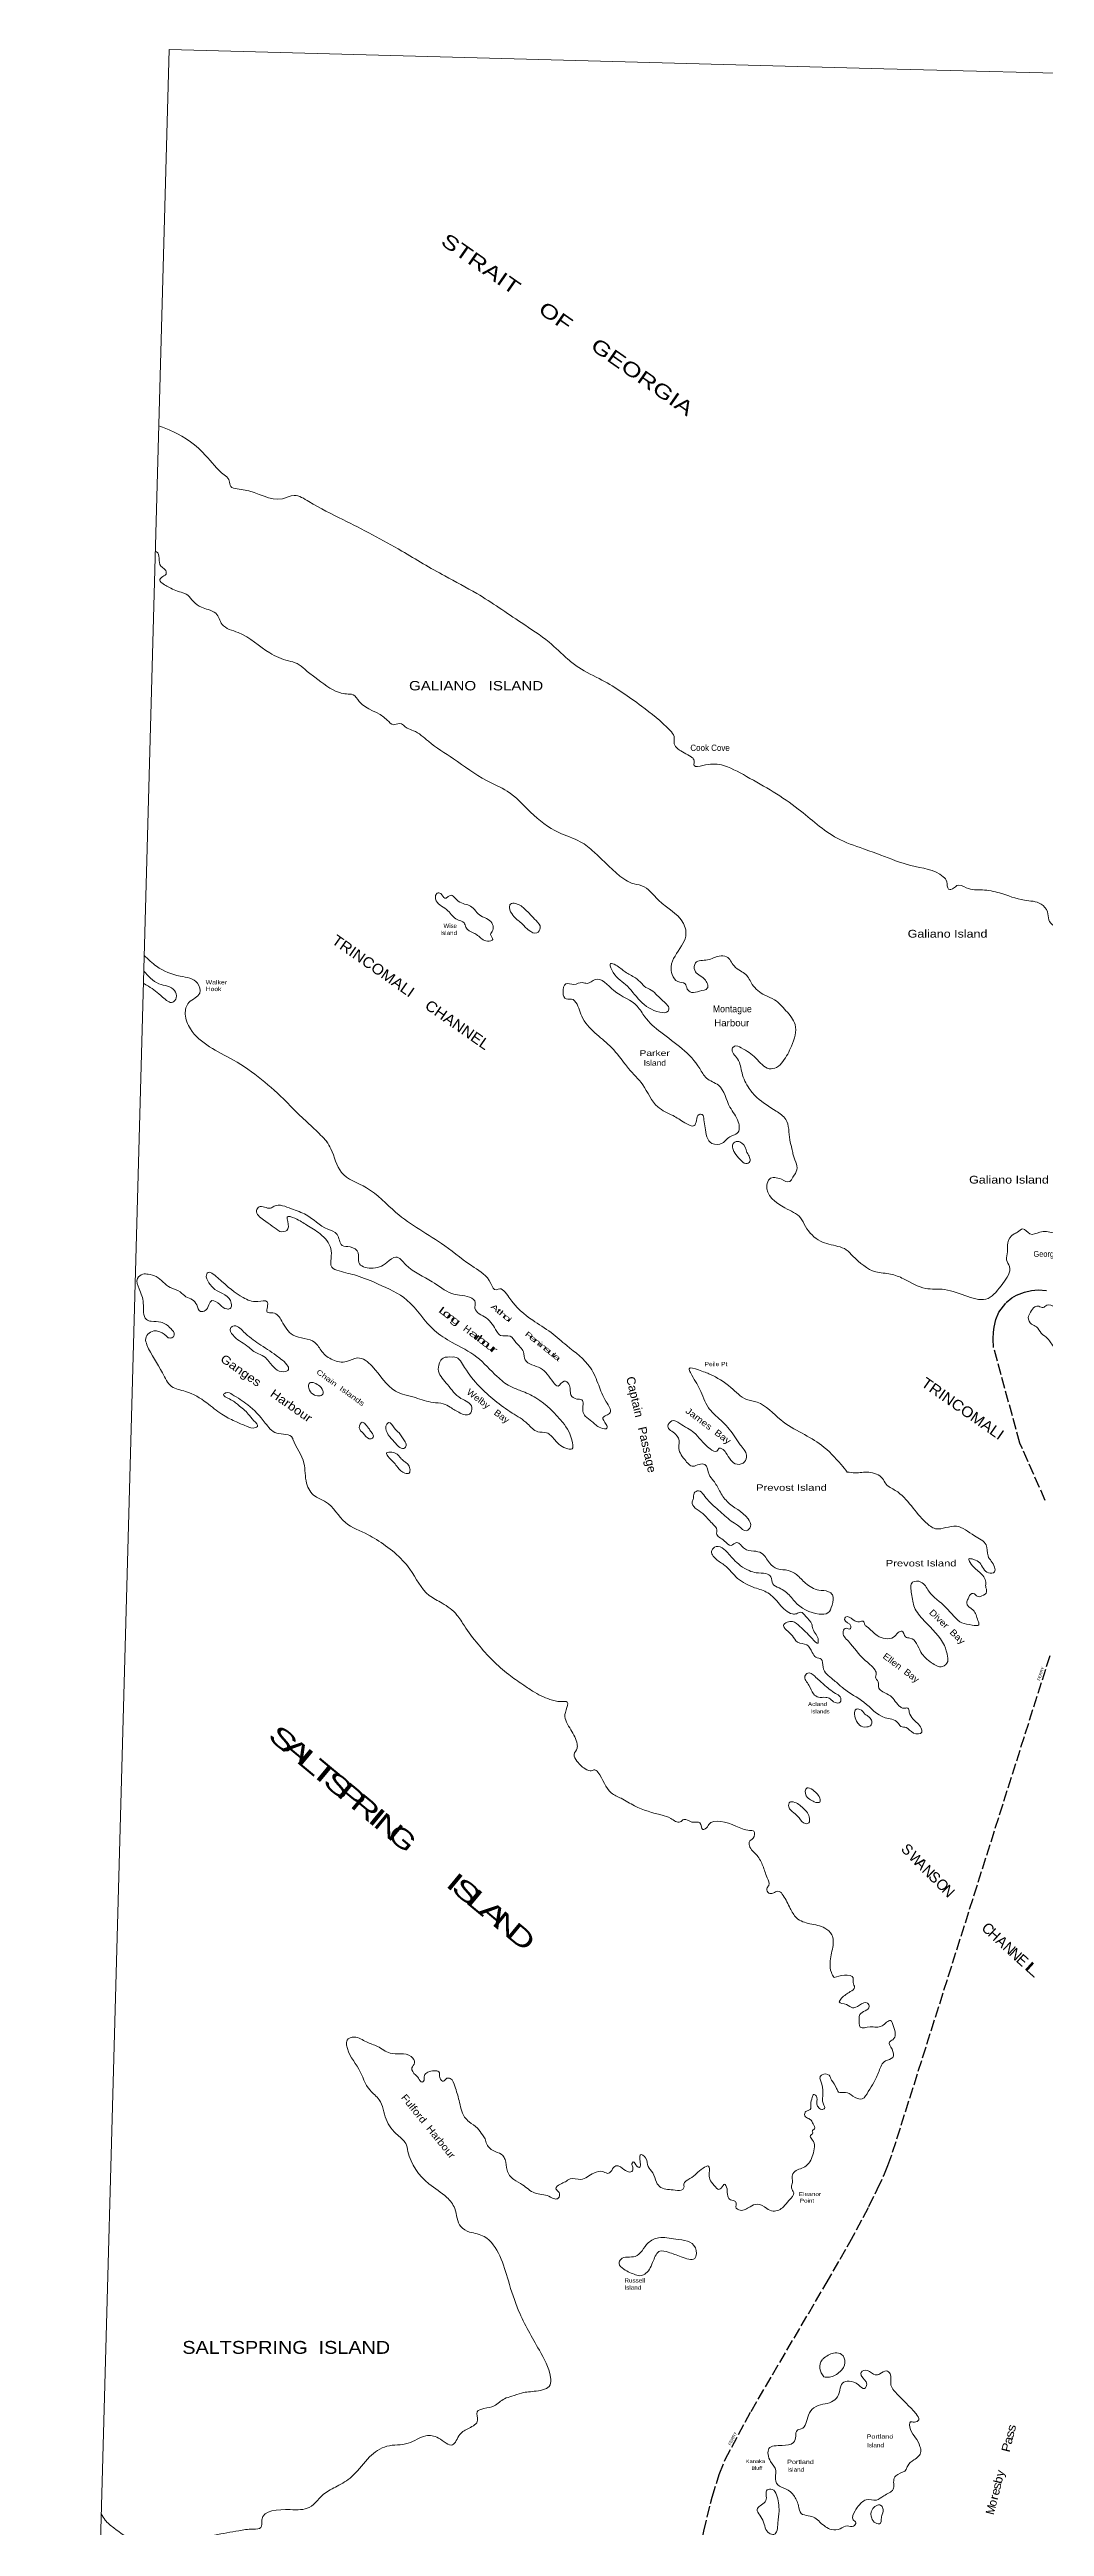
# Model space of a CAD drawing. Header units: feet. Extents: x -611393 to -485084, y 372822 to 560047.
# Drawn here: x -611393 to -569213, y 454977 to 559945 of the extents above; entities that cross this region are included whole.
import ezdxf
from ezdxf.enums import TextEntityAlignment as Align

# ---------------------------------------------------------------- set-up
doc = ezdxf.new("R2010")
doc.units = ezdxf.units.FT
doc.header["$LTSCALE"] = 80
doc.linetypes.add('LONG_DASHED', pattern=[7.5, 6, -1.5])
for name, color, linetype, lineweight in [('33', 7, 'LONG_DASHED', 25), ('39', 7, 'Continuous', 13), ('4', 7, 'Continuous', 13)]:
    doc.layers.add(name, color=color, linetype=linetype, lineweight=lineweight)
doc.layers.add('41', color=7, linetype='Continuous')
doc.layers.add('42', color=7, linetype='Continuous')

msp = doc.modelspace()

# ---------------------------------------------------------------- linework, layer by layer
at = {"layer": '33'}
msp.add_line((-578471.78, 465270.56), (-577465.18, 467017.7), dxfattribs=at)
for points in [[(-569179.3, 498454.47), (-570255.12, 500889.71), (-571371.16, 504942), (-571394.65, 505312.01), (-571367.36, 505594.23), (-571349.16, 505794.51), (-571276.36, 506131.35), (-571150.97, 506443.8), (-570839.58, 506841.45), (-570602.99, 507050.84), (-570393.96, 507161.85), (-570057.01, 507278.44), (-569765.82, 507351.27), (-569474.64, 507378.58), (-569129.5, 507360.4)], [(-577465.18, 467017.7), (-576653.32, 468541.55), (-576299.34, 469260.77), (-576026.35, 469852.52), (-575853.46, 470280.4), (-575649.43, 470837.49), (-568942.1, 491993.42)], [(-586857.93, 444561.09), (-585938.19, 445677.15), (-585790.8, 445885.62), (-585684.59, 446088.47), (-585464.64, 446654.5), (-585045.23, 447938.94), (-584703.84, 449114.31), (-583652.36, 454782.4), (-583298.11, 456221.09), (-583000.48, 457182.32), (-582746.62, 457809.12), (-581654.06, 459854.61), (-578471.78, 465270.56)]]:
    msp.add_lwpolyline(points, dxfattribs=at)
at = {"layer": '39'}
for points in [[(-606758.9, 543995.08), (-606168.64, 543758.55), (-604774.09, 542745.09), (-603985.57, 541920.25), (-603794.46, 541731.03), (-603739.93, 541485.34), (-603184.85, 541289.23), (-601515.52, 540911.77), (-601021.81, 541045.86), (-600400.15, 540789.44), (-598958.39, 540028.18), (-596460.83, 538690.14), (-594635.23, 537634.78), (-593277.8, 536892), (-591396.36, 535658.41), (-590210.01, 534826.06), (-589419.38, 534110.86), (-588960.49, 533756.28), (-587971.59, 533222.94), (-586299.34, 532119.86), (-585083.03, 531084.46), (-584918.61, 530828.25), (-584907.54, 530524.32), (-584491.47, 530145.23), (-584190, 529970.8), (-584082.07, 529859.08), (-584061.72, 529597.16), (-583697.42, 529607.14), (-582909.56, 529626), (-581843.51, 529141.82), (-579651.65, 527758.94), (-577998.92, 526521.24), (-576887.24, 526073.58)], [(-606917.12, 538677.06), (-606859.76, 538658.96), (-606676.62, 538056.49), (-606501.63, 537909.76), (-606454.75, 537706.39), (-606540.7, 537640.52), (-606712.92, 537491.92), (-606413.72, 537199.41), (-606111.76, 537050.28), (-605808.99, 536943.31), (-605531.94, 536819.96), (-605299.81, 536562.47), (-604949.01, 536311.17), (-604663.01, 536212.96), (-604344.28, 536055.07), (-604073.9, 535585.94), (-603394.77, 535235.63), (-602056.54, 534375.1), (-601267.05, 534039.57), (-600888.26, 533922.74), (-600571.16, 533680.51), (-600145.81, 533343.44), (-599091.47, 532690.75), (-598804.65, 532634.71), (-598525.81, 532604.12), (-598268.77, 532320.85), (-597073.14, 531530.5), (-596814.48, 531331.57), (-596567.87, 531385.96), (-596224.56, 531185.43), (-595964.11, 531079.26), (-595329.26, 530628.55), (-594268.08, 529891.37), (-592863.44, 528962.08), (-591991.42, 528515.32), (-591000.89, 527627.61), (-589806.72, 526761.36), (-588891.23, 526372.83), (-588298.55, 525931.36), (-587041.87, 524793.95), (-586723.46, 524619.19), (-586285.26, 524509.67), (-585577.32, 523897.28), (-584439.96, 522719.94), (-584421.23, 522373.68), (-584598.66, 521955.2), (-585038.97, 521077.67), (-584994.53, 520747.8), (-584754.75, 520447.98), (-584451.65, 520357.88), (-584354.47, 520128.25), (-584179.32, 519989.95), (-583831.13, 520042.43), (-583507.03, 520162.85), (-583626.52, 520553.2), (-584042.75, 520923.85), (-584002.87, 521235.25), (-583492.23, 521369.02), (-583006.5, 521528.57), (-582693.79, 521497.35), (-582371, 521111.59), (-582104.2, 520895.63), (-581878.42, 520747.94), (-581598.59, 520329.25), (-581073.95, 519872.18), (-580654.46, 519670.21), (-580172.13, 519213.94), (-579785.52, 518624.5), (-579938.53, 517716.22), (-580298.27, 517064.96), (-580574.18, 516808.64), (-580880.04, 516755.36), (-581447.17, 517204.8), (-582065.42, 517638.32), (-582360.54, 517702.96), (-582447.14, 517603.36), (-582226.89, 517168.92), (-582035.13, 516574.72), (-581726.17, 515910.82), (-581403.21, 515533.49), (-580592.88, 514961.35), (-580184.78, 514607.73), (-580006.85, 513735.38), (-579920.07, 513363.95), (-579874.99, 513145.17)], [(-576887.24, 526073.58), (-576155.34, 525808.92), (-574872.24, 525366.93), (-573504.86, 524889.31), (-573355.96, 524675.06), (-573276.74, 524369.55), (-573063.8, 524398.56), (-572925.54, 524522.05), (-572528.13, 524420.39), (-571841.66, 524329.18), (-571113.37, 524203.28), (-570065.68, 523893.09), (-569355.01, 523733.84), (-569089.27, 523407.3), (-569027.68, 523068.43), (-568828.46, 522819.31), (-568550.27, 522703.43), (-568358.9, 522488.24), (-568447.32, 522304.58), (-568510.26, 522120.35), (-568217.94, 521852.29), (-567974.51, 521694.99), (-567726.56, 521326.66), (-567638.37, 521046.26), (-567768.62, 520897.29), (-567570.35, 520597.56), (-567112.54, 520545.19), (-566896.34, 520295.69), (-567103.81, 520106.24), (-567243.02, 519932.15), (-566914.67, 519772.97), (-566800.85, 519500.44), (-567161.66, 519289.09), (-567818.76, 519134.96), (-568542.06, 519075.12), (-568561.74, 518932.12), (-567953.29, 518758.27), (-567416.59, 518383.51), (-567423.57, 518012.41), (-567316.81, 517815.98), (-567060.77, 517877.78), (-566776.23, 518099.26), (-566473.99, 517906.91), (-566126.98, 517384.5), (-565786.24, 516980.35), (-565370.02, 516523.9), (-565226.04, 516048.2), (-564992.85, 515798.32), (-564636.63, 514862.27), (-564327.96, 514560.09), (-564201.21, 514523.52), (-564112.31, 514732.48), (-564327.41, 515041.01), (-564510.12, 515264.45), (-564587.59, 515662.74), (-564755.94, 516198.05), (-564647.68, 516533.14), (-564475.13, 516672.74), (-564521.49, 516918.46), (-564400.37, 517033.89), (-563918.99, 516879.74), (-563549.76, 516635.27), (-563681.12, 516427.26), (-563634.76, 516181.54), (-563247.44, 515995.73), (-562817.81, 515800.55), (-562584.46, 515559.1), (-562004.66, 515217.14), (-561379.3, 514587.28), (-561392.71, 514326.02), (-561513.35, 514235.89), (-561525.33, 514050.53), (-561498.03, 513695.55), (-561601.53, 513613.48), (-562024.41, 513715.7), (-562458.96, 513649.43), (-562708.57, 513477.8), (-563094.86, 513267.02), (-562932, 512891.93), (-562715.19, 512706.71)], [(-593411.46, 522501.47), (-593745.32, 522752.45), (-593818.09, 522931), (-594111.74, 523071.54), (-594502.42, 523450.14), (-595002.33, 523872.99), (-595032.77, 524050.74), (-594953.82, 524192.67), (-594810.09, 524181.51), (-594636.23, 523975.75), (-594516.75, 524024.11), (-594405.25, 524097.93), (-594062.76, 523855.23), (-593541.85, 523642.9), (-593109.5, 523229.76), (-592790.62, 523080.31), (-592604.72, 522621.21), (-592692.94, 522437.27), (-592603.73, 522233.1), (-592825.28, 522161.36), (-593243.95, 522405.5), (-593411.46, 522501.47)], [(-591387.93, 522927.23), (-591745.73, 523254.59), (-591891.75, 523586.39), (-591855.12, 523729.12), (-591626.09, 523750.1), (-591224.34, 523506.28), (-590767.74, 523033.62), (-590587.54, 522718.06), (-590735.5, 522509.94), (-591063.67, 522617.38), (-591387.93, 522927.23)], [(-607399.26, 520893.89), (-606755.55, 520357.73), (-606092.22, 520066.78), (-606021.89, 519761.73), (-606169.53, 519570.48), (-606597.16, 519789.48), (-607197.99, 520247.98), (-607417.58, 520377.69)], [(-599641.42, 513669.26), (-600167.75, 514209.36), (-600775.09, 514769.23), (-601348.25, 515345.33), (-603600.34, 517117.43), (-605420.73, 518442.67), (-605637.24, 519071.08), (-605483.9, 519557.51), (-605027.31, 519962.28), (-605120.91, 520377.45), (-605851.8, 520678.12), (-606851.44, 521093.54), (-607383.36, 521558.46)], [(-586297.1, 520384.33), (-586555.43, 520600.14), (-586982.41, 520852.87), (-587391.64, 521147.46), (-587610.59, 521210.66), (-587556.38, 520948.09), (-586975.73, 520321.23), (-586353.9, 519634.54), (-585516.55, 519146.25), (-585168.36, 519198.73), (-585133.04, 519273.99), (-585239.01, 519486.91), (-585629.85, 519857.08), (-585887.86, 520089.75), (-586181.2, 520247.15), (-586297.1, 520384.33)], [(-587014.76, 516981.03), (-587643.92, 517726.92), (-588268.52, 518270.24), (-588830.6, 518981.12), (-589131.27, 519636.43), (-589189.54, 519688.15), (-589493.94, 519710.78), (-589624.33, 519974.78), (-589498.51, 520352.06), (-589168.71, 520328.95), (-588803.11, 520406.4), (-588600.61, 520368.83), (-588258.77, 520531.1), (-587471.72, 520069.07), (-586476.96, 519400.64), (-586155.3, 518955.85), (-585482.03, 518301.93), (-583826.7, 516760.46), (-583546.55, 516358.63), (-583035.9, 516053.69), (-582545.76, 515124.82), (-582193.66, 514502.28), (-582236.79, 514022.21), (-582501.63, 513900.66), (-582871.63, 513595.5), (-583312.12, 513586.95), (-583604.15, 514250.54), (-583648.43, 514588.85), (-583728.85, 514809.72), (-583855.82, 514812.12), (-583970.74, 514561.19), (-584059.61, 514343.52), (-584455.34, 514460.68), (-584957.52, 514765.46), (-585602.46, 515131.99), (-586244.8, 516072.18), (-586849.54, 516766.99), (-587014.76, 516981.03)], [(-601630.22, 509849.16), (-602315.98, 510348.03), (-602614.1, 510745.57), (-602510.03, 510896.75), (-602028.48, 510844.64), (-601866.32, 510926.56), (-601140.24, 510818.51), (-600509.77, 510559.11), (-599597.26, 509953.58), (-599203.12, 509732.92), (-598990.74, 509268.98), (-598644.84, 509202.52), (-598302.03, 508948.83), (-598283.4, 508539.81), (-597762.64, 508299.61), (-597090.02, 508541.69), (-596705.35, 508772.44), (-596287.52, 508449.15), (-595173.78, 507728.95), (-594335.73, 507227.06), (-594006.75, 507160.94), (-593343.41, 506841.29), (-593355.81, 506603.16), (-592880.17, 506193.59), (-592432.58, 505622.81), (-592274.64, 505449.41), (-591868.94, 505415.82), (-591619.34, 505155.46), (-591304.45, 504749.08), (-591225.33, 504415.48), (-590579.48, 504062.13), (-590030.93, 503455.3), (-589830.26, 503306.59), (-589581.38, 503514.49), (-589371.83, 503391.15), (-589286.37, 502929.72), (-589035.36, 502754.47), (-588832.72, 502724.91), (-588781.52, 502238.61), (-588683.37, 502032.34), (-588407.82, 501805.52), (-588022.99, 501533.97), (-587760.85, 501520.26), (-587792.02, 501682.64), (-587931.21, 501966.35), (-587785.69, 502065.62), (-587631.42, 502181.76), (-587793.18, 502636.19), (-588111.61, 503340.62), (-588463.32, 504079.76), (-589463.41, 505019.06), (-590122.94, 505568.5), (-590909.8, 506094.92), (-591917.79, 507068.43), (-592369.04, 507417.93), (-592462.81, 507377.22), (-592678.43, 507645.42), (-593386.48, 508332.03), (-594640.81, 509250.83), (-596707.95, 510662.52), (-597960.17, 511708.98), (-599015.81, 512359.92), (-599464.83, 513356.41), (-599644.69, 513675.23)], [(-581828.27, 513197.07), (-582041.61, 513605.12), (-582226.53, 513676.11), (-582423.5, 513561.72), (-582428.71, 513376.42), (-582357.94, 513210.49)], [(-582357.94, 513210.49), (-582354.16, 513204.43), (-582113.72, 512901.68), (-581871.04, 512735.11), (-581700.41, 512816.87), (-581714.38, 512995.93), (-581821.27, 513185.35), (-581831.09, 513201.78)], [(-577336.42, 508810.49), (-577615.03, 509083.51), (-577968.13, 509226.73), (-578709.29, 509445.75), (-579342.18, 510071.29), (-579556.24, 510433.1), (-580217.89, 510854.88), (-580980.51, 511823.52), (-580874.76, 512076.84), (-580367.12, 512066.77), (-580013.18, 511974.62), (-579874.71, 512159.17), (-579708.75, 512470.88), (-579875.31, 513146.76), (-579875.47, 513147.55)], [(-577336.42, 508810.49), (-576361.09, 508144.86), (-575736.41, 508048.61), (-575189.62, 507851.67), (-574248.62, 507443.51), (-573445.39, 507395.11), (-571606.65, 507021.92), (-570978, 507657.2), (-570695.11, 508366.73), (-570817.25, 508649.64), (-570777.48, 508997.72), (-570771.12, 509371.91), (-570519.39, 509741.71), (-570357.18, 509823.88), (-570126.28, 509964.37), (-569833.61, 509754.96), (-569409.25, 509823.93), (-568851.1, 509796.92), (-568321.38, 509591.78), (-567017.85, 509100.57), (-566652.93, 508660.18), (-565898.15, 507753.44), (-565543.22, 507721.57), (-564869.58, 508015.76), (-564326.63, 508091.11), (-563847.96, 507869.87), (-562956.43, 507539.16), (-562437.84, 507674.5), (-561891.56, 507945.45), (-561799.86, 508360.65), (-561820.04, 508667.26), (-561978.35, 508814.72), (-561979.29, 509257.1), (-562057.4, 509641.31), (-562037.44, 509819.6), (-561753.31, 510103.75), (-561635.37, 510569.52), (-561917.41, 510906.35), (-562006.14, 511163.14), (-561919.08, 511306.2), (-561582.08, 511215.1), (-561158.01, 511267.06), (-561128.87, 511487.72), (-561265.91, 511890), (-561868.61, 512283.6), (-562715.19, 512706.71)], [(-546997.04, 506335.11), (-547533.02, 506693.16), (-547958.61, 507049.56), (-549013.44, 507731.98), (-550011.79, 508251.76), (-550113.75, 508228.07), (-550049.97, 507997.24), (-550170.88, 507854.78), (-550490.52, 507971.09), (-550798.82, 508257.34), (-551593.23, 508824.51), (-552365.72, 509187.13), (-552527.64, 509121.97), (-552513.32, 508968.59), (-552734.18, 508921.5), (-552968.05, 509104.33), (-553126.07, 509268.79), (-553070.68, 509540.02), (-553235.71, 509789.68), (-553360.46, 509919.52), (-553863.06, 510226.26), (-553993.38, 510526.33), (-553998.52, 510722.08), (-554394.83, 511307.65), (-554746.29, 511543.63), (-554936.7, 511793.74), (-555341.39, 511886.06), (-555726.7, 512122.64), (-556218.89, 512046.38), (-556515.75, 512009.16), (-556704.36, 511867.91), (-556649.75, 511594.71), (-556542.65, 511422.66), (-556578.81, 511287.19), (-556917.69, 511267.73), (-557562.9, 511151.68), (-558067.02, 510871.46), (-558741.52, 510526.24), (-559135.64, 510244.06), (-559553.2, 509579.48), (-559815.41, 509090.76), (-559876.44, 508487.86), (-559540.52, 507835.32), (-558945.71, 507475.89), (-558383.15, 507210.61), (-558120.05, 506755.03), (-558033.7, 505860.25), (-558166.03, 505045.95), (-558306.76, 504733.71), (-558795.98, 504334.13), (-558910.6, 504063.95), (-559118.14, 503803.95), (-559542.07, 503760.5), (-560100.07, 503796), (-560622.78, 503915.95), (-560899.54, 504065.52), (-561054.08, 504434.09), (-561246.52, 504565.14), (-561460.94, 504398.84), (-561461.59, 503862.91), (-561557.4, 503702.99), (-561888.98, 503615.35), (-562275.88, 503758.38), (-562487.05, 504281.09), (-562774.81, 504779.64), (-563100.74, 505023.67), (-563698.59, 505204.51), (-564168.22, 505459.62), (-564959.09, 505737.49), (-566024.03, 505824.61), (-566733.47, 505913.87), (-567181.04, 505972.92), (-567658.41, 506270.7), (-567968.29, 506463.4), (-568256.69, 506426.03), (-568458.89, 506480.69), (-568760.89, 506639.22), (-569114.81, 506730.62), (-569268.84, 506631.29), (-569454.12, 506685.65), (-569623.78, 506663.17), (-569805.36, 506436.73), (-569902.34, 506208.78), (-569763.13, 505934.06), (-569553.62, 505811.21), (-569346.57, 505543.79), (-569079.58, 505317.83), (-568798.11, 504946.99), (-568083.69, 504653.48), (-567136.4, 504117.6), (-566368.24, 503499.85)], [(-606359.46, 505354.09), (-606207.17, 505351.07), (-606103.67, 505468.21), (-606251.46, 505743.57), (-606670.14, 506015.8), (-607084.29, 506049.55), (-607277.76, 506121.5), (-607418.51, 506822.4), (-607594.66, 507430.36), (-607663.63, 507865.93), (-607432.09, 508048.64), (-607212.12, 508044.27), (-606866.77, 507943.78), (-606273.52, 507480.79), (-605853.44, 507293.67), (-605611.32, 507093.06), (-605334.22, 506959.86), (-605151.6, 506743.4), (-604986.89, 506467.7), (-604791.59, 506506.39), (-604505.35, 506926.4), (-604178.06, 506758.15), (-603876.43, 506573.38), (-603740.78, 506587.72), (-603686.21, 506816.51), (-604379.02, 507400.66), (-604636.66, 507686.72), (-604741.3, 508012.31), (-604706.2, 508088.23), (-604260.87, 507892.1), (-603182.95, 507053.42), (-602559.39, 506887.81), (-602170.2, 506880.1), (-602156.93, 506658.48), (-602169.05, 506437.37), (-601924.11, 506406.97), (-601549.01, 506058.98), (-601068, 505462.01), (-600142.1, 505154.18), (-599843.85, 504765.16), (-599384.14, 504415.5), (-598801.33, 504344.34), (-598333.32, 504496.82), (-597712.85, 504143.98), (-596731.52, 503094.37), (-595881.35, 502813.59), (-595131.44, 502611.42), (-594700.78, 502551.8), (-594406.91, 502409.75), (-593987.82, 502163.06), (-593582.26, 502120.97), (-593484.55, 502399.98), (-593952.16, 502783.85), (-594518.06, 503365.48), (-594897.97, 503934.92), (-594866.82, 504283.36), (-594702.55, 504492.94), (-594329.43, 504536.62), (-594210.98, 504534.28), (-593795.12, 504091.83), (-593173.51, 503296.25), (-591778.86, 502161.83), (-591126.25, 501706.18), (-590691.78, 501365.53), (-590320.07, 501324.11), (-589977.96, 501027.86), (-589417.28, 500642.15), (-589239.47, 500647.13), (-589218.47, 500893.61), (-589635.75, 501761.76), (-590777.98, 502806.05), (-591407.75, 503108), (-591870.14, 503295.95), (-592413.47, 503706.87), (-593280.02, 504532.84), (-594327.62, 505158.08), (-595072.6, 505658.13), (-596244.6, 506949.9), (-597460.57, 507629.56), (-598377.16, 507988.28), (-599118.74, 508181.77), (-599429.12, 508349.68), (-599456.91, 508716.32), (-599466.94, 509133.69), (-599922.14, 509755.7), (-600483.1, 510124.39), (-600994.56, 510415.48), (-601315.37, 510464.41), (-601292.94, 510285.18), (-601333.25, 509894.35), (-601630.22, 509849.16)], [(-578179.87, 479526.88), (-578230.37, 480055.73), (-578521.99, 480333.95), (-579153.73, 480516.75), (-579725.12, 480766.46), (-579989.25, 481171.83), (-580293.29, 481722.74), (-580459.83, 481887.8), (-580586.88, 481881.8), (-580723.38, 481816.4), (-580901.06, 481819.92), (-580982.57, 482008.84), (-580904.17, 482143.5), (-580966.51, 482468.26), (-581152.8, 482974.25), (-581399.45, 483413.34), (-581722.66, 483828.4), (-581728.59, 483981.77), (-581565.02, 484148.79), (-581534.86, 484437.66), (-581711.97, 484475.23), (-582301.4, 484657.19), (-583442.9, 484722.39), (-583503.67, 484629.94), (-583691.92, 484505.97), (-583822.65, 484789.51), (-584160.51, 484830.27), (-584497.25, 484939.11), (-584659.83, 484831.66), (-585055.1, 484984.22), (-585425.26, 485119.27), (-586595.11, 485517.06), (-587165.37, 485834.86), (-587576.29, 486064.36), (-588154.18, 486944.21), (-588279.55, 487040.35), (-588424.08, 487000.65), (-588617.97, 487047.06), (-589035.1, 487412.9), (-589157.51, 487687.77), (-589025.95, 487966.11), (-589023.28, 488127.81), (-589292.49, 488737.62), (-589544.22, 489381.13), (-589490.08, 489584.39), (-589450.75, 489915.64), (-589712.75, 489937.86), (-590176.82, 490023.68), (-590915.74, 490378.88), (-591334.27, 490659.62), (-591928.23, 491080.05), (-593227.28, 492365.82), (-593806.86, 493143.54), (-594120.91, 493600.99), (-594747.3, 494107.2), (-595292.04, 494433.01), (-596119.96, 495547.68), (-597538.02, 496801.76), (-597890.14, 497004.56), (-598846.5, 497517.31), (-599686.68, 498402.36), (-600131.44, 498632.53), (-600494.7, 499184.61), (-600607.54, 500038.21), (-601073.06, 501060.56), (-601089.28, 501103.45), (-601762.9, 501312.62), (-602246.73, 501739.38), (-602987.21, 502511.78), (-603648.57, 502950.57), (-603901.26, 503023.69), (-604012.38, 502957.79), (-603761.79, 502757), (-603385.14, 502502.64), (-602968.3, 502119.78), (-602727.58, 501834.05), (-602579.23, 501592.73), (-602656.22, 501543.18), (-603044.57, 501601.96), (-603531.91, 501815.95), (-604085.67, 502107.88), (-604729.27, 502597.4), (-605626.97, 503074.94), (-606215.84, 503290.94), (-606604.21, 503860.54), (-607261.65, 505048.46), (-607316.37, 505321.98), (-607168.74, 505548.92), (-606904.77, 505645.85), (-606719.19, 505608.12), (-606359.46, 505354.09)], [(-602521.25, 505099.2), (-603164.57, 505605.74), (-603617.65, 505844.59), (-603720.72, 505752.99), (-603623.84, 505470.12), (-603030.44, 505015.64), (-602620.79, 504709.54), (-602301.68, 504558.48), (-602093.54, 504350.03), (-601811.08, 504029.42), (-601466.02, 503911.9), (-601261.41, 504001.5), (-601325.72, 504207.1), (-601584.06, 504450.6), (-601784.73, 504599.31), (-602521.25, 505099.2)], [(-577572.03, 499662.58), (-577833.28, 499978.26), (-578666.12, 500795.05), (-579487.11, 501305.12), (-580391.86, 501867.93), (-581395.05, 502620), (-581841.64, 502739.53), (-582510.33, 503246.58), (-583381.38, 503800.21), (-583886.07, 503989), (-584274.56, 504039.27), (-584218.01, 503876.39), (-583823.57, 503161.94), (-583455.5, 502388.42), (-583147.95, 502050.29), (-582573.44, 501477), (-582110.34, 500820.78), (-581846.91, 500372.85), (-581927.7, 500093.5), (-582242.58, 499989.06), (-582716.96, 500475.23), (-582891.82, 500648.97), (-583001.53, 500668.18), (-583096.56, 500550.87), (-583391.28, 500641.85), (-584073.8, 501336.47), (-584676.93, 501714.52), (-585013.53, 501831.87), (-585178.08, 501605.26), (-584853.6, 501266.8), (-584698.9, 500897.65), (-584718.49, 500736.28), (-584465.21, 500186.38), (-584105.91, 499906.82), (-583859.14, 499987.06), (-583613.78, 499982.2), (-583434.68, 499552.97), (-583244.3, 499293.78), (-582989.05, 498863.04), (-582666.4, 498413.93), (-581781.39, 497681.24), (-581676.89, 497347.14), (-581840.59, 497171.6), (-582175.79, 497374.06), (-582360.09, 497488.39), (-582886.08, 497924.5), (-583453.11, 498438.05), (-583660.41, 498697.57), (-583877.57, 498872.14), (-584065.54, 498765.19), (-584094.58, 498544.42), (-584147.73, 498400.74), (-583699.02, 497898.05), (-583307.98, 497490.16), (-583101.24, 497196.59), (-583111.81, 497069.1), (-582787.05, 496747.65), (-582494.02, 496554.54), (-582263.61, 496669.17), (-581929.26, 496415.64), (-581541.62, 496314.31), (-581204.6, 496222.49), (-580872.78, 495815.77), (-580529.97, 495562.07), (-580082.54, 495493.61), (-579730, 495316.34), (-579338.26, 494951), (-578776.04, 494658.91), (-578370.91, 494591.28), (-578203.8, 494460.26), (-578219.58, 494017.86), (-578394.28, 493689.3), (-578758.94, 493645.45), (-579799.77, 494168.39), (-579990.56, 494402.04), (-580467.19, 494752.03), (-580735.26, 494919.11), (-580814.81, 495227.18), (-581024.21, 495359.03), (-581429.91, 495392.62), (-581733.08, 495483.77), (-582402.2, 495965.28), (-582801.42, 496390.37), (-583138.16, 496499.21), (-583318.51, 496341.02), (-583138.43, 495971.37), (-582762.06, 495699.98), (-582220.97, 495152.9), (-581499.68, 494755.48)], [(-599994.26, 503346.36), (-600212.55, 503452.86), (-600356.52, 503447.2), (-600402.76, 503209.73), (-600220.71, 502959.23), (-599968.01, 502886.11), (-599805.85, 502968.03), (-599803.6, 503104.2), (-599994.26, 503346.36)], [(-597833.19, 501473.08), (-597999.02, 501680.7), (-598132.99, 501768.49), (-598263.7, 501541.21), (-598098.28, 501308.07), (-597839.8, 501073.07), (-597695.54, 501095.75), (-597660.29, 501180.19), (-597734.05, 501326.39), (-597833.19, 501473.08)], [(-596574.65, 501320.42), (-596782.65, 501537.39), (-597016.03, 501754.86), (-597093.3, 501688.28), (-597082.29, 501330.49), (-596842.14, 501010.72), (-596601, 500750.53), (-596365.5, 500660.73), (-596270.33, 500786.54), (-596343.24, 500983.8), (-596574.65, 501320.42)], [(-596482.44, 500220.04), (-596573.91, 500341.34), (-597011.33, 500503.26), (-597104.96, 500471.06), (-597047.99, 500333.71), (-596781.89, 500047.49), (-596632.69, 499857.23), (-596323.59, 499612.72), (-596145.77, 499617.71), (-596117.29, 499804.44), (-596207.27, 499993.53), (-596332.49, 500098.17), (-596482.44, 500220.04)], [(-577572.03, 499662.58), (-577247.99, 499631.2), (-576666.25, 499651.84), (-576078.3, 499386.11), (-575929.91, 499153.77), (-575536.71, 498883.01), (-574853.89, 498224.26), (-574239.47, 497524.2), (-573829.21, 497261.65), (-573388.37, 497304.8), (-572947.23, 497364.96), (-572183.92, 496959.98), (-571691.07, 496576.85), (-571605.95, 496107.44), (-571326.22, 495634.55), (-571329.69, 495430.44), (-571584.39, 495383.96), (-571958.06, 495807.49), (-572217.9, 495956.76), (-572420.67, 495977.4), (-572364.05, 495823.26), (-571964.71, 495416.29), (-571701.03, 494994.73), (-571704.21, 494807.63), (-571665.67, 494585.76), (-571863.31, 494410.65), (-572066.66, 494397.27), (-572174.92, 494501.3), (-572293.24, 494511.92), (-572449.44, 494285.03), (-572511.56, 494116), (-572237.54, 493804.84), (-572033.39, 493367.33), (-571994.12, 493187.98), (-572282.08, 493176.12), (-572712.16, 493268.89), (-573394.98, 493927.64), (-574119.68, 494612.66), (-574451.62, 495001.42), (-574807.28, 494990.77), (-574849.36, 494506.63), (-574723.81, 493925.9), (-574310.3, 493357.04), (-573456.43, 492303.91), (-573320.4, 491842.09), (-573315.41, 491637.84), (-573539.16, 491420.66), (-574001.92, 491582.07), (-574451.3, 492032.47), (-574915.15, 492627.76), (-575109.03, 492673.76), (-575257.14, 492923.12), (-575410.6, 492857.81), (-575608.67, 492657.18), (-575956.59, 492603.86), (-576301.47, 492729.13), (-576735.24, 493102.7), (-576826.86, 493189.41), (-576900.41, 493343.85), (-577053.29, 493312.56), (-577322.6, 493402.45), (-577642.39, 493510.25), (-577686.28, 493417.46), (-577420.44, 493123.47), (-577456.17, 493013.51), (-577624.95, 493042.06), (-577745.72, 492908.11), (-577524.36, 492487.3), (-576860.33, 491718.3), (-576394.17, 491259.08), (-576346.29, 491088.09), (-576373.7, 490969.48), (-576267.03, 490771.91), (-576229.2, 490507.51), (-576071.04, 490351.56), (-575743.95, 490175.56), (-575320.24, 489708.6), (-575194.19, 489655.31), (-575008.04, 489651.97), (-574943.1, 489489.18), (-574787.25, 489197.15), (-574438.39, 488808.09), (-574415.9, 488637.55), (-574763.53, 488601.24), (-575081.15, 488836.61), (-575300.41, 488883.07), (-575441.51, 489047.23), (-575962.77, 489252.22), (-576865.73, 489906.4), (-577736.01, 490491.95), (-577811.92, 490556.5)], [(-581499.68, 494755.48), (-580944.65, 494540.15), (-580444.75, 494061.99), (-579892.96, 493650.9), (-579732.06, 493656.23), (-579544.8, 493720.62), (-579336.1, 493546.21), (-579079.16, 493217.6), (-579040.09, 493021.01), (-578891.74, 492779.69), (-578802.61, 492539.54), (-578813.18, 492412.04), (-579063.91, 492604.32), (-579580.17, 493116.86), (-579898.3, 493327.49), (-580127.31, 493297.98), (-580273.39, 493164.66), (-580158.03, 492975.07), (-579899.97, 492714.54), (-579684.22, 492454.86), (-579288.39, 492336.33), (-579056.7, 492016.73), (-578899.32, 491809.29), (-578680.47, 491736.84), (-578601.49, 491394.73), (-578178.58, 490867.01), (-577808.67, 490553.75)], [(-578577.91, 490668.06), (-578953.16, 491007.53), (-579247.17, 491141.07), (-579367.73, 491015.75), (-579196.39, 490629.24), (-579007.85, 490259.42), (-578790.12, 490118.88), (-578485.53, 490112.84), (-578300.38, 490049.58), (-578091.4, 489892.19), (-577879.6, 489905.01), (-577875.8, 490134.81), (-578068, 490283.35), (-578578.66, 490668.74)], [(-576823.64, 489395.23), (-577040.16, 489603.27), (-577200.92, 489606.15), (-577263.62, 489403.11), (-577175.6, 489103.79), (-577051.43, 488939.93), (-576739.67, 488857.79), (-576560.4, 488948.16), (-576532.41, 489100.78), (-576581.59, 489195.24), (-576698.02, 489316.42), (-576823.64, 489395.23)], [(-578917.73, 486088.49), (-579177.2, 486263.91), (-579278.59, 486274.43), (-579317.92, 485943.18), (-579126.14, 485769.11), (-578907.85, 485662.61), (-578738.35, 485676.28), (-578768.4, 485906.74), (-578917.73, 486088.49)], [(-579445.09, 485417.86), (-579863.91, 485681.57), (-580007.88, 485675.91), (-580053.56, 485472.49), (-579837.67, 485221.32), (-579612.74, 485004.02), (-579345.94, 484760.34), (-579201.4, 484800.05), (-579173.07, 484978.27), (-579262.2, 485218.42), (-579445.09, 485417.86)], [(-578133.9, 478239.66), (-578248.36, 478455.52), (-578300.98, 478856.71), (-578179.87, 479526.88)], [(-578133.9, 478239.66), (-577697.18, 478334.76), (-577318.17, 478225.9), (-577329.95, 478030.45), (-577265.73, 477825.13), (-577446.59, 477641.21), (-577815.34, 477358.58), (-577911.01, 477207.16), (-577608.29, 477091.15), (-577356.62, 476959.04), (-577058.61, 477064.3), (-576710.11, 477151.64), (-576644.88, 477005.85), (-577039.87, 476672.64), (-577068.15, 476503.01), (-577023.59, 476136.41), (-576608.71, 476146), (-576100.18, 476187.94), (-575740.76, 476419.71), (-575609.57, 476170.65), (-575644.64, 475601.31), (-575781.61, 475510.19), (-575676.82, 475202.06), (-575648.9, 474852.78), (-575956.1, 474705.15), (-576225.77, 474276.12), (-576454.14, 473786.8), (-576680.63, 473408.04), (-576939.82, 473097.92), (-577335.61, 473215.59), (-577654.53, 473374.43), (-577942.06, 473388.08), (-578024.07, 473542.67), (-578247.52, 473892.43)], [(-593589.14, 467445.84), (-593956.99, 467682.26), (-594215.07, 468453.6), (-594545.9, 468919.9), (-595315, 469497.05), (-596197.92, 470868.22), (-596293.82, 471210.67), (-596626.62, 471557.81), (-597123.29, 472231.72), (-597422.69, 473063.48), (-597805.41, 473462.7), (-598281.5, 474357.55), (-598797.92, 475372.4), (-598777.48, 475584.84), (-598479.1, 475715.14), (-597957.77, 475508.99), (-597486.93, 475320.86), (-596958.41, 475037.95), (-596063.68, 474892.5), (-595915.75, 474625.65), (-596029.4, 474406.55), (-595881.89, 474114.16), (-595748.77, 473975.3), (-595599.15, 473810.58), (-595539.36, 473843.44), (-595501.44, 474089.59), (-595355.21, 474231.42), (-595083.49, 474285.63), (-594889.45, 474247.73), (-594842.91, 473991.39), (-594693.01, 473843.69), (-594547.07, 473968.5), (-594403.37, 473957.14), (-594205.66, 473629.7), (-594029.38, 473030.25), (-593795.56, 472327.5), (-593604.2, 472127.89), (-593253.21, 471857.01), (-593037.87, 471571.79), (-592930.7, 471399.39), (-592858.21, 471176.6), (-592499.46, 470862.99), (-592172.17, 470694.74), (-592081.77, 470531.19), (-591996.31, 470069.76), (-591714.97, 469681.07), (-591337.9, 469452.24), (-590827.28, 469110.08), (-590220.22, 468970.34), (-589976.69, 468854.84), (-589823.83, 468885.86), (-589794.37, 469132.17), (-589927.21, 469288.05), (-589737.7, 469488.62), (-589524.49, 469586.56), (-589327.92, 469701.85), (-588871.19, 469684.28), (-588316.6, 469954.23), (-587909.5, 470005.76), (-587690.5, 469941.82), (-587561.48, 470066.96), (-587380.57, 470259.19), (-587186.68, 470212.78), (-586893.65, 470019.67), (-586707.51, 470015.98), (-586670.57, 470202.54), (-586702.02, 470347.9), (-586649.99, 470423.49), (-586492.19, 470241.57), (-586391.51, 470188.5), (-586368.54, 470554.13), (-586340.2, 470732.35), (-586122.47, 470591.82), (-586018.39, 470232.18), (-585819.7, 469964.32), (-585665.56, 469561.12), (-585474.48, 469344.49), (-584867, 469230.28), (-584544.93, 469257.95), (-584492.33, 469367.59), (-584498.82, 469486.9), (-584241.06, 469720.18), (-583683.66, 470160.34), (-583462.13, 470249.6), (-583424.61, 469959.4), (-583403.59, 469695.06), (-583213.36, 469427.36), (-583012.97, 469261.63), (-582918.92, 469319.36), (-582772.42, 469478.21), (-582665.52, 469288.79)], [(-582665.52, 469288.79), (-582636.89, 468973.22), (-582571.31, 468844.22), (-582344.14, 468763.09), (-582278.28, 468651.11), (-582297.45, 468515.27), (-582113.57, 468375.41), (-581696.32, 468528.89), (-581389.91, 468633.49), (-580986.61, 468455.22), (-580717.69, 468339.21), (-580274.5, 468526.24), (-580050.02, 468794.22), (-579841.47, 469122.12), (-579890.69, 469216.75), (-579939.06, 469362.44), (-579893.52, 469557.35), (-579915.52, 469762.11), (-579844.32, 469973.54), (-579374.76, 470219.64), (-579027.75, 470732.09), (-579042.86, 471353.88), (-579109.28, 471431.82), (-579150.31, 471509.26), (-579037.79, 471660.27), (-579062.05, 471728.86), (-578958.83, 471828.98), (-579023.14, 472034.58), (-579105.21, 472189.45), (-579205.62, 472259.55), (-579372.86, 472382.06), (-579327.46, 472568.46), (-579139.92, 472649.88), (-579119.34, 472870.83), (-579055.19, 473167.53), (-579002.6, 473277.16), (-578893.45, 473223.92), (-578864.67, 472916.86), (-578808.12, 472753.98), (-578657.52, 472648.83), (-578538.36, 472689.03), (-578586.03, 472877.28), (-578603.68, 473345.88), (-578696.9, 473850.03), (-578727.93, 474020.92), (-578641.64, 474121.37), (-578345.79, 474098.48), (-578247.52, 473892.43)], [(-593589.14, 467445.84), (-592960.81, 467259.09), (-592305.62, 466439.13), (-591942.19, 465386.59), (-591506.13, 464120.13), (-590628.14, 462445.81), (-590156.24, 461297.71), (-590170.1, 460974.89), (-590758.68, 460713.86), (-591378.14, 460631.94), (-591795.31, 460495.23), (-592101.87, 460390.45), (-592538.67, 460092.56), (-592980.95, 459973.32), (-593262.68, 459834.06), (-593243.26, 459476.62), (-593604.44, 459143.31), (-593998.49, 458870.13), (-594310.59, 458433.88), (-594906.87, 458725.61), (-595438.71, 458820.6), (-596189.11, 458503.08), (-597097.21, 458375.56), (-597824.49, 457921.58), (-598514.71, 457152.34), (-599123.06, 456721.64), (-599695.71, 456400.79), (-600383.37, 455784.53), (-601189.33, 455689.11), (-602390.48, 455252.51), (-602429.73, 454930.17), (-602752.51, 454868.2), (-603371.83, 454794.79), (-605445.8, 454315.03), (-606117.89, 454123.58), (-606911.27, 454274.47), (-607798.32, 454393.12), (-608670.1, 454919.57), (-609037.13, 455249.52), (-609197.1, 455513.25)], [(-586551.92, 465641.12), (-587051.29, 465884.62), (-587242, 466126.25), (-587171.44, 466294.96), (-586568.2, 466419.69), (-586008.22, 466995.83), (-585572.84, 467208.73), (-584837.15, 467152.43), (-584013.47, 466788.42), (-584037.92, 466338.28), (-584612.51, 466408.55), (-585168.17, 466597.51), (-585514.5, 466646.5), (-585792.18, 466243.61), (-586114.45, 465705.53), (-586310.83, 465607.19), (-586551.92, 465641.12)], [(-578549.45, 462128.79), (-578637.11, 462042.6), (-578736.47, 461670.37), (-578570.09, 461314.17)], [(-578555.18, 462123.88), (-578087.22, 462334.37), (-577817.55, 462269.83), (-577671.19, 461918.09), (-577880.67, 461538.81), (-578324.55, 461308.56), (-578570.09, 461314.17)], [(-578606.54, 460152.56), (-578240.74, 460259.84), (-577991.84, 460468.12), (-577885.45, 460755.64), (-577770.45, 461051.51), (-577498.33, 461131.66), (-577103.22, 460979.68), (-576843.45, 460830.19), (-576747.38, 461007.21), (-576978.18, 461369.02), (-576984.34, 461505.35), (-576720.68, 461585.66), (-576385.36, 461400.72), (-576190.09, 461439.71), (-575908.65, 461570.77), (-575758.41, 461448.83), (-575731.77, 461022.65), (-575476.6, 460600.8), (-574653.43, 459742.86), (-574539.04, 459502.38), (-574727, 459395.14), (-574887.57, 459406.6), (-574892.89, 459091.69), (-574678.87, 458738.71), (-574490.5, 458369.16), (-574451.95, 458147.1), (-574745.59, 457794.91), (-575012.12, 457544.38), (-575073.92, 457392.27), (-575424.32, 457185.85), (-575579.31, 457026.93), (-575629.66, 456551.08), (-576023.51, 456277.35), (-576339.64, 456095.84), (-576771.03, 456103.75), (-576967.6, 455988.16), (-577244.32, 455635.65), (-577318.31, 455262.41), (-577210.37, 455141.24), (-577306, 454989.74), (-577568.08, 455003.06), (-577874.74, 454880.98), (-578239.19, 454845.09), (-578733.86, 455160.33)], [(-578733.86, 455160.33), (-578943.84, 455340.32), (-579230.21, 455430.71), (-579524.9, 455529.75), (-579646.47, 455855.1), (-579842.37, 456292.37), (-580168.08, 456562.03), (-580520.6, 456747.18), (-580616.64, 457080.55), (-580603.63, 457352.37), (-580825.92, 457730.62), (-580893.01, 458276), (-580340.41, 458410.18), (-579855.67, 458537.13), (-579758.02, 458807.36), (-579703.25, 459044.39), (-579524.37, 459109.05), (-579218.31, 459689.95), (-578984.38, 460008.64), (-578604.52, 460152.86)], [(-580463.17, 455623.85), (-580570.02, 456323.01), (-580752.55, 456547.48), (-580964.58, 456525.94), (-581022.9, 456076.43), (-581384.08, 455743.12), (-581155.46, 455237.23), (-580885.22, 454688.04), (-580682.79, 454641.74), (-580514.01, 455114.68), (-580463.17, 455623.85)], [(-576087.64, 455486.75), (-576066.26, 455750.28), (-576148.83, 455870.99), (-576524.32, 455682.05), (-576538.82, 455324.74), (-576381.42, 455126.04), (-576161.64, 455113.5), (-576133.38, 455283.26), (-576087.64, 455486.75)]]:
    msp.add_spline(points, degree=3, dxfattribs=at)
at = {"layer": '4'}
msp.add_lwpolyline([(-606327.43, 559945.21), (-576018.15, 559132.04), (-545707.77, 558360.55), (-515396.36, 557630.76), (-485083.98, 556942.67), (-489136.84, 372822.34), (-519702.48, 373516.18), (-550267.14, 374252.07), (-580830.76, 375029.99), (-611393.28, 375849.97)], close=True, dxfattribs=at)

# ---------------------------------------------------------------- texts
at = {"layer": '33', "width": 1.1}
for rotation, p in [(70.892, (-569411.43, 490810.18)), (61.892, (-582524.69, 458404.75))]:
    msp.add_text('FERRY', height=120.9, rotation=rotation, dxfattribs=at).set_placement(p)
at = {"layer": '41'}
for s, height, rotation, width, p in [('STRAIT    OF    GEORGIA', 598.9, 325.051, 1.35, (-589609.08, 548049.17)), ('TRINCOMALI    CHANNEL', 450, 325.051, 1.1, (-596198.14, 519809.44)), ('L', 300, 323.046, 1.8, (-594775.98, 506351.3)), ('o', 300, 323.046, 1.7, (-594612.69, 506228.47)), ('n', 300, 323.046, 1.8, (-594452.87, 506105.93)), ('g', 300, 323.046, 1.85, (-594264.42, 505966.46)), ('a', 300, 323.046, 1.8, (-593485.73, 505380.67)), ('r', 300, 323.046, 1.9, (-593305.8, 505247.6)), ('b', 300, 323.046, 1.8, (-593156.98, 505135.62)), ('o', 300, 323.046, 1.7, (-592981.73, 505001.52)), ('u', 300, 323.046, 1.85, (-592799.88, 504862.46)), ('r', 300, 323.046, 1.9, (-592630.79, 504731.82)), ('Ganges    Harbour', 363, 325.046, 1.15, (-602301.57, 503062.14)), ('Welby   Bay', 272.7, 323.046, 1.1, (-592881.79, 502351.08)), ('Captain   Passage', 363, 283.046, 1.05, (-586479.32, 501635.11)), ('TRINCOMALI', 450, 325.051, 1.1, (-572806.76, 502167.28)), ('James  Bay', 272.7, 323.046, 1.2, (-583544.43, 501511.78)), ('Diver  Bay', 272.7, 316.046, 1.15, (-573429.46, 493011.29)), ('Ellen  Bay', 272.7, 323.046, 1.1, (-575372.99, 491260.85)), ('L', 450, 318.118, 1.95, (-569866.05, 478418.86)), ('Fulford  Harbour', 300, 309.046, 1.15, (-595451.41, 471842.56)), ('a', 363, 75.889, 1.15, (-570575.89, 458584.07)), ('s', 363, 75.889, 1.25, (-570510.39, 458844.64)), ('s', 363, 75.889, 1.25, (-570444.88, 459105.21)), ('P', 363, 75.889, 1.2, (-570651.15, 458284.69)), ('b', 363, 75.889, 1.1, (-570997.48, 456907)), ('s', 363, 75.889, 1.25, (-571062.3, 456649.2)), ('y', 363, 75.889, 1.1, (-570928.12, 457187.75)), ('r', 363, 75.889, 1.2, (-571183.21, 456168.26)), ('e', 363, 75.889, 1.05, (-571123.96, 456403.87))]:
    msp.add_text(s, height=height, rotation=rotation, dxfattribs=dict(at, width=width)).set_placement(p, align=Align.CENTER)
for s, height, width, p in [('Cook Cove', 266.2, 0.95, (-582553.26, 530222.52)), ('Montague', 292.8, 0.95, (-581620.64, 519145.96)), ('Harbour', 292.8, 1.05, (-581728.1, 518551.53))]:
    msp.add_text(s, height=height, dxfattribs=dict(at, width=width)).set_placement(p, align=Align.RIGHT)
at = {"layer": '41', "width": 0.95}
msp.add_text('Georgeson', height=247.8, dxfattribs=at).set_placement((-568901.55, 508780.01), align=Align.CENTER)
at = {"layer": '41'}
for s, height, rotation, p in [('H', 300, 323.046, (-593770.37, 505594.79)), ('S', 450, 314.051, (-575188.5, 483511.17)), ('W', 450, 314.051, (-574805.86, 483111.1)), ('A', 450, 314.051, (-574596.45, 482904)), ('N', 450, 315.126, (-574287.56, 482585.77)), ('S', 450, 315.126, (-574024.41, 482330.18)), ('O', 450, 315.126, (-573701.79, 482009.78)), ('N', 450, 315.126, (-573443.69, 481744.26)), ('C', 450, 316.776, (-571759.15, 480148.41)), ('H', 450, 317.396, (-571486.06, 479892.33)), ('A', 450, 317.396, (-571171.02, 479602.55)), ('N', 450, 317.396, (-570853.75, 479314.39)), ('N', 450, 317.396, (-570583.65, 479062.39)), ('E', 450, 318.118, (-570297.75, 478805.93)), ('M', 363, 75.889, (-571315.61, 455641.57)), ('o', 363, 75.889, (-571242.78, 455931.26))]:
    msp.add_text(s, height=height, rotation=rotation, dxfattribs=at).set_placement(p, align=Align.CENTER)
at = {"layer": '42'}
for s, height, width, p in [('GALIANO   ISLAND', 398.6, 1.2, (-590464.5, 532786.41)), ('Wise', 181.5, 1.05, (-594121.79, 522718.92)), ('Island', 181.5, 1.1, (-594115.64, 522416.7)), ('Galiano Island', 329.4, 1.2, (-571633.09, 522308.92)), ('Walker', 181.5, 1.2, (-603866.65, 520327.99)), ('Hook', 181.5, 1.15, (-604111.08, 520042.72)), ('Parker', 241.6, 1.35, (-585098.03, 517295.94)), ('Island', 241.6, 1.1, (-585258.38, 516878.87)), ('Galiano Island', 329.4, 1.2, (-569028.6, 511886.19)), ('Peile Pt', 181.5, 1.15, (-582659.02, 504147.85)), ('Prevost Island', 272.2, 1.3, (-578439.43, 498865.86)), ('Prevost Island', 272.2, 1.3, (-572943.27, 495661.31)), ('Acland', 165, 1.2, (-578427.43, 489744.8)), ('Islands', 165, 1.15, (-578318.92, 489435.54)), ('Eleanor', 165, 1.25, (-578680.05, 468979.04)), ('Point', 165, 1.2, (-578978.23, 468698.98))]:
    msp.add_text(s, height=height, dxfattribs=dict(at, width=width)).set_placement(p, align=Align.RIGHT)
for s, height, rotation, width, p in [('A', 225, 320.78, 1.65, (-592583.05, 506535.33)), ('t', 225, 320.78, 2.15, (-592412.86, 506396.44)), ('h', 225, 320.78, 1.95, (-592241.96, 506256.94)), ('o', 225, 320.78, 2, (-592067.67, 506114.69)), ('l', 225, 320.78, 1.2, (-591950.99, 506019.47)), ('P', 225, 321.78, 1.6, (-591134.56, 505371.95)), ('e', 225, 321.78, 1.95, (-590962.65, 505236.6)), ('n', 225, 321.78, 1.95, (-590785.19, 505096.85)), ('i', 225, 321.78, 1.35, (-590656.45, 504995.44)), ('n', 225, 321.78, 1.95, (-590526.3, 504892.95)), ('s', 225, 321.78, 2.1, (-590353, 504756.5)), ('u', 225, 321.78, 1.95, (-590184.57, 504623.87)), ('l', 225, 321.78, 1.15, (-590067.67, 504531.8)), ('a', 225, 321.78, 1.95, (-589950.75, 504439.72)), ('S', 798.5, 320.309, 1.65, (-601740.37, 488031.12)), ('A', 798.5, 320.309, 1.65, (-601147.69, 487539.22)), ('L', 798.5, 320.309, 1.85, (-600574.34, 487063.36)), ('T', 798.5, 320.309, 1.85, (-599996.17, 486583.5)), ('S', 798.5, 320.309, 1.65, (-599408.32, 486095.62)), ('P', 798.5, 320.309, 1.65, (-598825.32, 485611.75)), ('R', 798.5, 320.309, 1.5, (-598244.73, 485129.88)), ('I', 798.5, 320.309, 1.7, (-597758.47, 484726.32)), ('N', 798.5, 320.309, 1.5, (-597267.4, 484318.75)), ('G', 798.5, 320.309, 1.4, (-596686.8, 483836.87)), ('I', 798.5, 320.309, 1.7, (-594458.78, 481987.7)), ('S', 798.5, 320.309, 1.65, (-593970.12, 481582.15)), ('L', 798.5, 320.309, 1.85, (-593404.02, 481112.33)), ('A', 798.5, 320.309, 1.65, (-592825.87, 480632.47)), ('N', 798.5, 320.309, 1.5, (-592235.59, 480142.57)), ('D', 798.5, 320.309, 1.5, (-591655.01, 479660.72))]:
    msp.add_text(s, height=height, rotation=rotation, dxfattribs=dict(at, width=width)).set_placement(p, align=Align.CENTER)
at = {"layer": '42', "width": 1.3}
msp.add_text('Chain  Islands', height=219.6, rotation=324.383, dxfattribs=at).set_placement((-598136.86, 502444.83), align=Align.RIGHT)
at = {"layer": '42'}
for s, height, width, p in [('Russell', 181.5, 1.1, (-587020.25, 465311.58)), ('Island', 181.5, 1.1, (-587018.77, 465011.26)), ('Portland', 181.5, 1.25, (-576752.79, 458697.39)), ('Kanaka', 150, 1.2, (-581875, 457662.28)), ('Portland', 181.5, 1.25, (-580120.01, 457623.02)), ('Island', 181.5, 1.1, (-576731.27, 458332.27)), ('Bluff', 150, 1.15, (-581634.64, 457375.57)), ('Island', 181.5, 1.1, (-580116.68, 457294.32))]:
    msp.add_text(s, height=height, dxfattribs=dict(at, width=width)).set_placement(p)
at = {"layer": '42', "width": 1.15}
msp.add_text('SALTSPRING  ISLAND', height=545.4, dxfattribs=at).set_placement((-601358.83, 462292.27), align=Align.CENTER)

doc.saveas('drawing.dxf')
